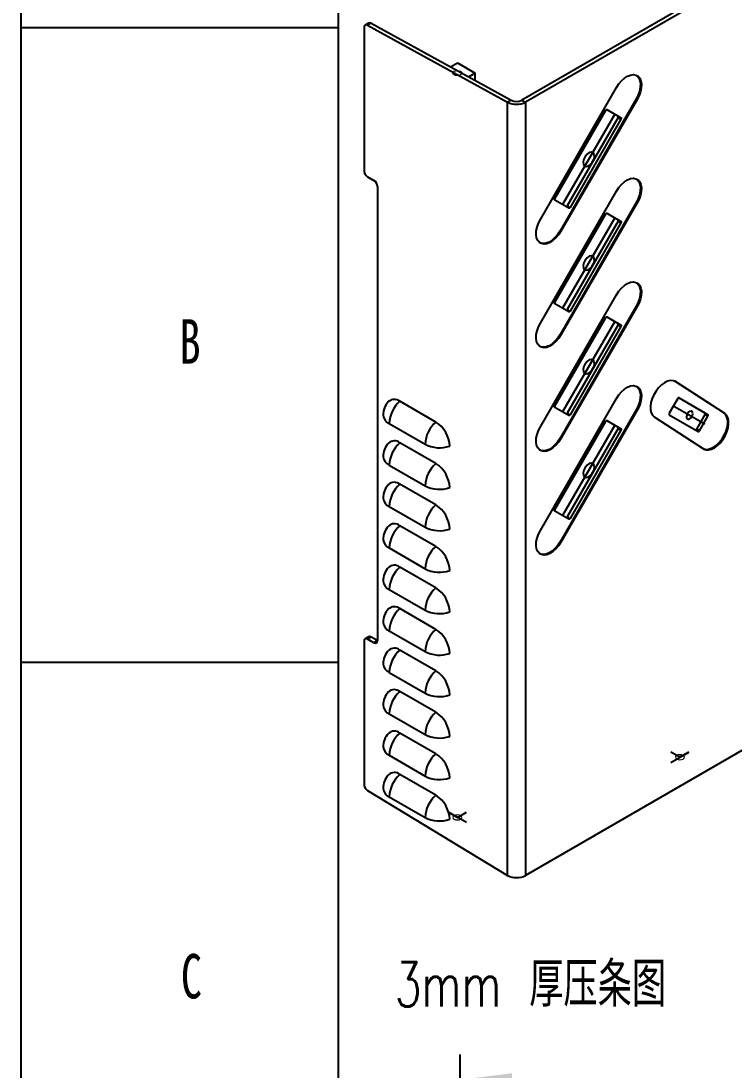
# Model space of a CAD drawing. Header units: millimetres. Extents: x 0 to 210, y 0 to 297.
# Drawn here: x 0 to 56.2, y 166.3 to 249 of the extents above; entities that cross this region are included whole.
import ezdxf

# ---------------------------------------------------------------- set-up
doc = ezdxf.new("R2010")
doc.units = ezdxf.units.MM
doc.linetypes.add('CENTERX2', pattern=[20.32, 12.7, -2.54, 2.54, -2.54])
doc.layers.add('图框', color=7, linetype='Continuous')
doc.layers.add('图纸格式', color=7, linetype='Continuous')
doc.styles.add('SLDTEXTSTYLE0', font='TXT', dxfattribs={"width": 0.7, "bigfont": 'bigfont'})
doc.styles.add('SLDTEXTSTYLE5', font='TXT', dxfattribs={"width": 0.7})
doc.dimstyles.new('SLDDIMSTYLE0', dxfattribs={"dimtxt": 3.5, "dimasz": 4.08, "dimexe": 0, "dimexo": 0.0625, "dimgap": 0.875, "dimtad": 2, "dimlfac": 5, "dimrnd": 1e-09, "dimzin": 12, "dimdsep": 46, "dimtxsty": 'SLDTEXTSTYLE5', "dimsah": 1, "dimcen": 0.09, "dimadec": 0, "dimazin": 3, "dimtfac": 1, "dimtofl": 0, "dimtmove": 0, "dimatfit": 3, "dimfxl": 0, "dimfrac": 2, "dimtolj": 1, "dimtzin": 12, "dimarcsym": 0})

# ---------------------------------------------------------------- blocks, each defined once
blk = doc.blocks.new('_D_39')
at = {"layer": '图纸格式'}
for p, q in [((34.608, 157.926), (34.608, 167.613)), ((106.408, 157.926), (106.408, 167.613)), ((34.608, 165.613), (106.408, 165.613))]:
    blk.add_line(p, q, dxfattribs=at)
for points in [[(34.608, 165.613), (38.688, 165.105), (38.688, 166.121)], [(106.408, 165.613), (102.328, 166.121), (102.328, 165.105)]]:
    blk.add_solid(points, dxfattribs=at)
at = {"layer": '图纸格式', "insert": (71.796, 170.124), "char_height": 3.5, "attachment_point": 1, "style": 'SLDTEXTSTYLE5'}
blk.add_mtext('359', dxfattribs=at)

msp = doc.modelspace()

# ---------------------------------------------------------------- linework, layer by layer
at = {"color": 7, "linetype": 'Continuous', "lineweight": 25}
for p, q in [((89.39316637, 271.60357352), (39.4711302, 242.78419548)), ((89.67600908, 271.4402919), (39.75397291, 242.62091386)), ((27.02605085, 248.50700946), (27.02605085, 237.2306829)), ((27.39175253, 248.853429), (27.10890981, 248.69014738)), ((27.58466741, 248.83760453), (27.3018247, 248.67432291)), ((27.3018247, 248.67432291), (38.33975935, 242.62091386)), ((27.58466741, 248.83760453), (38.62260206, 242.78419548)), ((33.83617816, 245.40915954), (34.37996137, 245.7230789)), ((34.37996137, 245.7230789), (35.79417493, 244.90667079)), ((35.79417493, 244.90667079), (35.28665966, 244.61368846)), ((35.79417493, 244.4167463), (35.79417493, 244.90667079)), ((35.79417493, 244.4167463), (35.72187483, 244.37500834)), ((40.92290027, 233.38457037), (46.92290027, 243.77687519)), ((38.62260206, 242.78419548), (38.33975935, 242.62091386)), ((38.33975935, 181.70696929), (38.33975935, 242.62091386)), ((39.4711302, 242.78419548), (39.75397291, 242.62091386)), ((39.75397291, 242.62091386), (39.75397291, 181.70696929)), ((48.47218959, 242.88218548), (42.47218959, 232.48988066)), ((48.54290027, 242.84136507), (42.54290027, 232.44906026)), ((48.47218959, 242.88218548), (48.54290027, 242.84136507)), ((42.05448663, 235.02352952), (46.06928663, 241.97736709)), ((46.1679566, 242.03582411), (47.05776051, 241.52198426)), ((46.16928663, 242.03509586), (47.26989254, 241.39952304)), ((47.05776051, 241.52198426), (47.26989254, 241.39952304)), ((47.05776051, 241.40650795), (43.04296051, 234.45267039)), ((47.26989254, 241.28404673), (43.25509254, 234.33020917)), ((47.26989254, 241.28404673), (47.05776051, 241.40650795)), ((27.30889356, 236.74078495), (27.80386831, 236.45504211)), ((28.08671102, 235.96514417), (28.08671102, 200.2006566)), ((40.92290027, 225.21916225), (46.92290027, 235.61146707)), ((43.15509254, 234.2724804), (42.05448663, 234.90805321)), ((48.47218959, 234.71677736), (42.47218959, 224.32447255)), ((48.54290027, 234.67595696), (42.54290027, 224.28365214)), ((43.04296051, 234.45267039), (43.25509254, 234.33020917)), ((48.47218959, 234.71677736), (48.54290027, 234.67595696)), ((42.05448663, 226.8581214), (46.06928663, 233.81195897)), ((46.1679566, 233.87041599), (47.05776051, 233.35657614)), ((46.16928663, 233.86968774), (47.26989254, 233.23411492)), ((47.05776051, 233.35657614), (47.26989254, 233.23411492)), ((42.47218959, 232.48988066), (42.54290027, 232.44906026)), ((47.05776051, 233.24109983), (43.04296051, 226.28726227)), ((47.26989254, 233.11863861), (43.25509254, 226.16480105)), ((47.26989254, 233.11863861), (47.05776051, 233.24109983)), ((40.92290027, 217.05375413), (46.92290027, 227.44605895)), ((43.15509254, 226.10707228), (42.05448663, 226.7426451)), ((48.47218959, 226.55136924), (42.47218959, 216.15906443)), ((48.54290027, 226.51054884), (42.54290027, 216.11824402)), ((43.04296051, 226.28726227), (43.25509254, 226.16480105)), ((48.47218959, 226.55136924), (48.54290027, 226.51054884)), ((42.05448663, 218.69271329), (46.06928663, 225.64655085)), ((47.05776051, 225.07569171), (43.04296051, 218.12185415)), ((46.1679566, 225.70500787), (47.05776051, 225.19116802)), ((46.16928663, 225.70427962), (47.26989254, 225.06870681)), ((47.05776051, 225.19116802), (47.26989254, 225.06870681)), ((47.26989254, 224.9532305), (47.05776051, 225.07569171)), ((42.47218959, 224.32447255), (42.54290027, 224.28365214)), ((47.26989254, 224.9532305), (43.25509254, 217.99939293)), ((55.37461744, 218.13557087), (51.50479327, 220.63697664)), ((51.51579899, 220.63149742), (51.56285205, 220.60433427)), ((55.44532812, 218.09475046), (51.56285205, 220.60433427)), ((40.92290027, 208.88834602), (46.92290027, 219.28065083)), ((51.73746035, 219.26423594), (51.07546035, 218.11761831)), ((53.91292832, 218.12339325), (51.83613032, 219.32269296)), ((54.12506035, 218.00093203), (51.83746035, 219.32196471)), ((32.6829051, 217.42137698), (29.85447797, 219.05419321)), ((43.15509254, 217.94166416), (42.05448663, 218.57723698)), ((48.47218959, 218.38596112), (42.47218959, 207.99365631)), ((48.47218959, 218.38596112), (48.54290027, 218.34514072)), ((48.54290027, 218.34514072), (42.54290027, 207.9528359)), ((43.04296051, 218.12185415), (43.25509254, 217.99939293)), ((46.1679566, 217.53959975), (47.05776051, 217.0257599)), ((46.16928663, 217.5388715), (47.26989254, 216.90329869)), ((49.89661395, 217.82668276), (53.77909002, 215.31709896)), ((51.07546035, 218.002142), (53.36306035, 216.68110932)), ((53.25092832, 216.86129931), (53.91292832, 218.00791694)), ((53.46306035, 216.73883809), (54.12506035, 217.88545573)), ((53.91292832, 218.12339325), (54.12506035, 218.00093203)), ((54.12506035, 217.88545573), (53.91292832, 218.00791694)), ((55.37461744, 218.13557087), (55.44532812, 218.09475046)), ((29.00594983, 217.29936875), (31.83437696, 215.66655253)), ((42.05448663, 210.52730517), (46.06928663, 217.48114273)), ((47.05776051, 216.91028359), (43.04296051, 209.95644603)), ((47.26989254, 216.78782238), (43.25509254, 209.83398482)), ((47.05776051, 217.0257599), (47.26989254, 216.90329869)), ((47.26989254, 216.78782238), (47.05776051, 216.91028359)), ((53.25092832, 216.86129931), (53.46306035, 216.73883809)), ((42.47218959, 216.15906443), (42.54290027, 216.11824402)), ((32.6829051, 214.15521373), (29.85447797, 215.78802996)), ((29.00594983, 214.0332055), (31.83437696, 212.40038928)), ((32.6829051, 210.88905049), (29.85447797, 212.52186671)), ((29.00594983, 210.76704226), (31.83437696, 209.13422603)), ((89.67600908, 210.52634733), (39.75397291, 181.70696929)), ((43.15509254, 209.77625604), (42.05448663, 210.41182886)), ((43.04296051, 209.95644603), (43.25509254, 209.83398482)), ((32.6829051, 207.62288724), (29.85447797, 209.25570346)), ((42.47218959, 207.99365631), (42.54290027, 207.9528359)), ((29.00594983, 207.50087901), (31.83437696, 205.86806279)), ((32.6829051, 204.35672399), (29.85447797, 205.98954022)), ((29.00594983, 204.23471576), (31.83437696, 202.60189954)), ((32.6829051, 201.09056074), (29.85447797, 202.72337697)), ((27.02605085, 200.15973004), (27.02605085, 188.88340348)), ((27.39175253, 200.50614958), (27.10890981, 200.34286796)), ((27.59173627, 200.48634636), (27.30889356, 200.32306474)), ((27.80386831, 200.0373219), (27.30889356, 200.32306474)), ((28.08671102, 200.20060352), (27.59173627, 200.48634636)), ((28.08671102, 200.20060352), (27.80386831, 200.0373219)), ((29.00594983, 200.96855251), (31.83437696, 199.33573629)), ((32.6829051, 197.8243975), (29.85447797, 199.45721372)), ((29.00594983, 197.70238927), (31.83437696, 196.06957304)), ((32.6829051, 194.55823425), (29.85447797, 196.19105047)), ((29.00594983, 194.43622602), (31.83437696, 192.8034098)), ((32.6829051, 191.292071), (29.85447797, 192.92488723)), ((29.00594983, 191.17006277), (31.83437696, 189.53724655)), ((32.6829051, 188.02590775), (29.85447797, 189.65872398)), ((27.3018247, 188.39768832), (38.33975935, 181.70696929)), ((29.00594983, 187.90389952), (31.83437696, 186.2710833))]:
    msp.add_line(p, q, dxfattribs=at)
at = {"color": 7, "linetype": 'CENTERX2'}
for p, q in [((46.79030027, 241.67648904), (42.67550027, 234.5494464)), ((46.79030027, 233.51108093), (42.67550027, 226.38403828)), ((46.79030027, 225.34567281), (42.67550027, 218.21863016)), ((51.47717103, 218.65010672), (53.86477103, 217.2713265)), ((46.79030027, 217.18026469), (42.67550027, 210.05322205)), ((51.20925147, 190.60608934), (52.62346504, 191.42249745)), ((51.91635825, 191.01429339), (51.20925147, 191.42249745)), ((52.62346504, 191.42249745), (51.91635825, 191.01429339)), ((35.08706815, 185.87083644), (33.67285459, 186.68724455)), ((33.67285459, 186.68724455), (34.37996137, 186.2790405)), ((34.37996137, 186.2790405), (35.08706815, 186.68724455))]:
    msp.add_line(p, q, dxfattribs=at)
at = {"color": 7, "linetype": 'Continuous', "lineweight": 18, "flags": 128}
for points in [[(34.132474, 245.04954221), (34.24602217, 245.0933413), (34.37996137, 245.10872149), (34.51390057, 245.0933413), (34.62744874, 245.04954221), (34.70331921, 244.98399225), (34.72996137, 244.90667079), (34.70331921, 244.82934934), (34.62744874, 244.76379937), (34.51390057, 244.72000029), (34.37996137, 244.70462009), (34.24602217, 244.72000029), (34.132474, 244.76379937), (34.05660353, 244.82934934), (34.02996137, 244.90667079), (34.05660353, 244.98399225), (34.132474, 245.04954221)], [(51.66887088, 191.15716481), (51.59300042, 191.09161485), (51.56635825, 191.01429339), (51.59300042, 190.93697194), (51.66887088, 190.87142197), (51.78241905, 190.82762289), (51.91635825, 190.81224269), (52.05029746, 190.82762289), (52.16384563, 190.87142197), (52.23971609, 190.93697194), (52.26635825, 191.01429339), (52.23971609, 191.09161485), (52.16384563, 191.15716481), (52.05029746, 191.2009639), (51.91635825, 191.21634409), (51.78241905, 191.2009639), (51.66887088, 191.15716481)], [(34.132474, 186.42191192), (34.05660353, 186.35636195), (34.02996137, 186.2790405), (34.05660353, 186.20171904), (34.132474, 186.13616908), (34.24602217, 186.09236999), (34.37996137, 186.0769898), (34.51390057, 186.09236999), (34.62744874, 186.13616908), (34.70331921, 186.20171904), (34.72996137, 186.2790405), (34.70331921, 186.35636195), (34.62744874, 186.42191192), (34.51390057, 186.465711), (34.37996137, 186.4810912), (34.24602217, 186.465711), (34.132474, 186.42191192)]]:
    msp.add_lwpolyline(points, dxfattribs=at)
at = {"color": 7, "linetype": 'Continuous', "lineweight": 25, "flags": 128}
for points in [[(46.92290027, 243.77687519), (47.10900918, 244.05834564), (47.32238513, 244.30707135), (47.55370255, 244.51218179), (47.79285178, 244.66471267), (48.02938084, 244.75799766), (48.25295228, 244.78795974), (48.45379495, 244.75328943), (48.62313106, 244.655502), (48.75355981, 244.49887121), (48.83938084, 244.2902426), (48.87684337, 244.03873422), (48.86431009, 243.75533821), (48.80232877, 243.45244033), (48.69360829, 243.14327867), (48.54290027, 242.84136507)], [(48.50670732, 244.73119258), (48.55242038, 244.6963224), (48.68284913, 244.53969162), (48.76867016, 244.331063), (48.80613269, 244.07955463), (48.79359941, 243.79615862), (48.73161809, 243.49326074), (48.62289761, 243.18409907), (48.47218959, 242.88218548)], [(46.06928663, 241.97736709), (46.08000189, 241.9937076), (46.09222683, 242.00831056), (46.10549166, 242.02061477), (46.11928663, 242.0301474), (46.1330816, 242.0365421), (46.14634644, 242.03955314), (46.15857138, 242.03906481), (46.16928663, 242.03509586)], [(47.05776051, 241.40650795), (47.06655429, 241.42395807), (47.07308866, 241.44184719), (47.0771125, 241.45948785), (47.07847119, 241.47620212), (47.0771125, 241.49134769), (47.07308866, 241.50434252), (47.06655429, 241.51468722), (47.05776051, 241.52198426)], [(47.26989254, 241.39952304), (47.27868632, 241.39222601), (47.28522069, 241.3818813), (47.28924453, 241.36888648), (47.29060322, 241.35374091), (47.28924453, 241.33702663), (47.28522069, 241.31938598), (47.27868632, 241.30149685), (47.26989254, 241.28404673)], [(46.92290027, 235.61146707), (47.10900918, 235.89293752), (47.32238513, 236.14166323), (47.55370255, 236.34677368), (47.79285178, 236.49930456), (48.02938084, 236.59258954), (48.25295228, 236.62255162), (48.45379495, 236.58788131), (48.62313106, 236.49009388), (48.75355981, 236.33346309), (48.83938084, 236.12483448), (48.87684337, 235.87332611), (48.86431009, 235.5899301), (48.80232877, 235.28703221), (48.69360829, 234.97787055), (48.54290027, 234.67595696)], [(48.50670732, 236.56578446), (48.55242038, 236.53091428), (48.68284913, 236.3742835), (48.76867016, 236.16565489), (48.80613269, 235.91414651), (48.79359941, 235.6307505), (48.73161809, 235.32785262), (48.62289761, 235.01869096), (48.47218959, 234.71677736)], [(42.05448663, 234.90805321), (42.04569285, 234.91535025), (42.03915848, 234.92569495), (42.03513464, 234.93868978), (42.03377595, 234.95383535), (42.03513464, 234.97054962), (42.03915848, 234.98819028), (42.04569285, 235.0060794), (42.05448663, 235.02352952)], [(42.94429054, 234.39421337), (42.95367576, 234.39097267), (42.9659007, 234.39048433), (42.97916554, 234.39349537), (42.99296051, 234.39989008), (43.00675548, 234.4094227), (43.02002031, 234.42172692), (43.03224526, 234.43632987), (43.04296051, 234.45267039)], [(43.25509254, 234.33020917), (43.24437729, 234.31386866), (43.23215235, 234.2992657), (43.21888751, 234.28696149), (43.20509254, 234.27742886), (43.19129757, 234.27103415), (43.17803274, 234.26802311), (43.16580779, 234.26851145), (43.15509254, 234.2724804)], [(42.54290027, 232.44906026), (42.35679135, 232.1675898), (42.14341541, 231.9188641), (41.91209798, 231.71375365), (41.67294875, 231.56122277), (41.43641969, 231.46793779), (41.21284825, 231.43797571), (41.01200559, 231.47264602), (40.84266948, 231.57043345), (40.71224072, 231.72706423), (40.62641969, 231.93569285), (40.58895717, 232.18720122), (40.60149045, 232.47059723), (40.66347176, 232.77349511), (40.77219224, 233.08265678), (40.92290027, 233.38457037)], [(46.06928663, 233.81195897), (46.08000189, 233.82829948), (46.09222683, 233.84290244), (46.10549166, 233.85520665), (46.11928663, 233.86473928), (46.1330816, 233.87113398), (46.14634644, 233.87414503), (46.15857138, 233.87365669), (46.16928663, 233.86968774)], [(47.05776051, 233.24109983), (47.06655429, 233.25854995), (47.07308866, 233.27643907), (47.0771125, 233.29407973), (47.07847119, 233.31079401), (47.0771125, 233.32593957), (47.07308866, 233.3389344), (47.06655429, 233.3492791), (47.05776051, 233.35657614)], [(42.47218959, 232.48988066), (42.28608067, 232.20841021), (42.07270473, 231.95968451), (41.8413873, 231.75457406), (41.60223807, 231.60204318), (41.36570901, 231.5087582), (41.14213758, 231.47879612), (40.94129491, 231.51346642), (40.88838254, 231.53556328)], [(47.26989254, 233.23411492), (47.27868632, 233.22681789), (47.28522069, 233.21647319), (47.28924453, 233.20347836), (47.29060322, 233.18833279), (47.28924453, 233.17161852), (47.28522069, 233.15397786), (47.27868632, 233.13608873), (47.26989254, 233.11863861)], [(46.92290027, 227.44605895), (47.10900918, 227.7275294), (47.32238513, 227.97625511), (47.55370255, 228.18136556), (47.79285178, 228.33389644), (48.02938084, 228.42718142), (48.25295228, 228.4571435), (48.45379495, 228.42247319), (48.62313106, 228.32468576), (48.75355981, 228.16805498), (48.83938084, 227.95942636), (48.87684337, 227.70791799), (48.86431009, 227.42452198), (48.80232877, 227.12162409), (48.69360829, 226.81246243), (48.54290027, 226.51054884)], [(48.50670732, 228.40037634), (48.55242038, 228.36550616), (48.68284913, 228.20887538), (48.76867016, 228.00024677), (48.80613269, 227.74873839), (48.79359941, 227.46534238), (48.73161809, 227.1624445), (48.62289761, 226.85328284), (48.47218959, 226.55136924)], [(42.05448663, 226.7426451), (42.04569285, 226.74994213), (42.03915848, 226.76028683), (42.03513464, 226.77328166), (42.03377595, 226.78842723), (42.03513464, 226.8051415), (42.03915848, 226.82278216), (42.04569285, 226.84067129), (42.05448663, 226.8581214)], [(42.94429054, 226.22880525), (42.95367576, 226.22556455), (42.9659007, 226.22507621), (42.97916554, 226.22808725), (42.99296051, 226.23448196), (43.00675548, 226.24401458), (43.02002031, 226.2563188), (43.03224526, 226.27092175), (43.04296051, 226.28726227)], [(43.25509254, 226.16480105), (43.24437729, 226.14846054), (43.23215235, 226.13385758), (43.21888751, 226.12155337), (43.20509254, 226.11202074), (43.19129757, 226.10562603), (43.17803274, 226.10261499), (43.16580779, 226.10310333), (43.15509254, 226.10707228)], [(42.54290027, 224.28365214), (42.35679135, 224.00218169), (42.14341541, 223.75345598), (41.91209798, 223.54834553), (41.67294875, 223.39581465), (41.43641969, 223.30252967), (41.21284825, 223.27256759), (41.01200559, 223.3072379), (40.84266948, 223.40502533), (40.71224072, 223.56165611), (40.62641969, 223.77028473), (40.58895717, 224.0217931), (40.60149045, 224.30518911), (40.66347176, 224.608087), (40.77219224, 224.91724866), (40.92290027, 225.21916225)], [(46.06928663, 225.64655085), (46.08000189, 225.66289136), (46.09222683, 225.67749432), (46.10549166, 225.68979853), (46.11928663, 225.69933116), (46.1330816, 225.70572587), (46.14634644, 225.70873691), (46.15857138, 225.70824857), (46.16928663, 225.70427962)], [(47.05776051, 225.07569171), (47.06655429, 225.09314183), (47.07308866, 225.11103095), (47.0771125, 225.12867161), (47.07847119, 225.14538589), (47.0771125, 225.16053146), (47.07308866, 225.17352628), (47.06655429, 225.18387099), (47.05776051, 225.19116802)], [(47.26989254, 225.06870681), (47.27868632, 225.06140977), (47.28522069, 225.05106507), (47.28924453, 225.03807024), (47.29060322, 225.02292467), (47.28924453, 225.0062104), (47.28522069, 224.98856974), (47.27868632, 224.97068061), (47.26989254, 224.9532305)], [(42.47218959, 224.32447255), (42.28608067, 224.04300209), (42.07270473, 223.79427639), (41.8413873, 223.58916594), (41.60223807, 223.43663506), (41.36570901, 223.34335008), (41.14213758, 223.313388), (40.94129491, 223.3480583), (40.88838254, 223.37015516)], [(46.92290027, 219.28065083), (47.10900918, 219.56212129), (47.32238513, 219.81084699), (47.55370255, 220.01595744), (47.79285178, 220.16848832), (48.02938084, 220.2617733), (48.25295228, 220.29173538), (48.45379495, 220.25706507), (48.62313106, 220.15927764), (48.75355981, 220.00264686), (48.83938084, 219.79401824), (48.87684337, 219.54250987), (48.86431009, 219.25911386), (48.80232877, 218.95621598), (48.69360829, 218.64705431), (48.54290027, 218.34514072)], [(48.50670732, 220.23496822), (48.55242038, 220.20009804), (48.68284913, 220.04346726), (48.76867016, 219.83483865), (48.80613269, 219.58333027), (48.79359941, 219.29993426), (48.73161809, 218.99703638), (48.62289761, 218.68787472), (48.47218959, 218.38596112)], [(51.56285205, 220.60433427), (51.38118594, 220.67964388), (51.1710482, 220.69096376), (50.94162288, 220.63779916), (50.70293695, 220.52247363), (50.46542214, 220.35002746), (50.23945898, 220.12799737), (50.03492314, 219.86608713), (49.86075383, 219.57574349), (49.72456309, 219.26965585), (49.63230308, 218.96120171), (49.58800604, 218.663862), (49.59360794, 218.39063189), (49.64886395, 218.15345284), (49.75135913, 217.96269073), (49.89661395, 217.82668276)], [(51.83746035, 219.32196471), (51.8267451, 219.32593366), (51.81452016, 219.326422), (51.80125532, 219.32341096), (51.78746035, 219.31701625), (51.77366539, 219.30748363), (51.76040055, 219.29517941), (51.74817561, 219.28057646), (51.73746035, 219.26423594)], [(42.05448663, 218.57723698), (42.04569285, 218.58453401), (42.03915848, 218.59487872), (42.03513464, 218.60787354), (42.03377595, 218.62301911), (42.03513464, 218.63973339), (42.03915848, 218.65737404), (42.04569285, 218.67526317), (42.05448663, 218.69271329)], [(42.94429054, 218.06339713), (42.95367576, 218.06015643), (42.9659007, 218.05966809), (42.97916554, 218.06267913), (42.99296051, 218.06907384), (43.00675548, 218.07860647), (43.02002031, 218.09091068), (43.03224526, 218.10551363), (43.04296051, 218.12185415)], [(43.25509254, 217.99939293), (43.24437729, 217.98305242), (43.23215235, 217.96844946), (43.21888751, 217.95614525), (43.20509254, 217.94661262), (43.19129757, 217.94021792), (43.17803274, 217.93720688), (43.16580779, 217.93769521), (43.15509254, 217.94166416)], [(46.06928663, 217.48114273), (46.08000189, 217.49748324), (46.09222683, 217.5120862), (46.10549166, 217.52439041), (46.11928663, 217.53392304), (46.1330816, 217.54031775), (46.14634644, 217.54332879), (46.15857138, 217.54284045), (46.16928663, 217.5388715)], [(51.07546035, 218.11761831), (51.06666657, 218.10016819), (51.06013221, 218.08227907), (51.05610836, 218.06463841), (51.05474968, 218.04792413), (51.05610836, 218.03277857), (51.06013221, 218.01978374), (51.06666657, 218.00943904), (51.07546035, 218.002142)], [(53.76643812, 215.32527698), (53.89004545, 215.28260975), (54.10018318, 215.27128987), (54.32960851, 215.32445447), (54.56829444, 215.43977999), (54.80580925, 215.61222617), (55.03177241, 215.83425626), (55.23630824, 216.0961665), (55.41047755, 216.38651014), (55.5466683, 216.69259778), (55.6389283, 217.00105192), (55.68322535, 217.29839163), (55.67762345, 217.57162174), (55.62236743, 217.80880079), (55.51987225, 217.9995629), (55.37461744, 218.13557087)], [(53.77909002, 215.31709896), (53.96075613, 215.24178934), (54.17089386, 215.23046946), (54.40031919, 215.28363406), (54.63900512, 215.39895959), (54.87651993, 215.57140576), (55.10248309, 215.79343585), (55.30701892, 216.05534609), (55.48118823, 216.34568973), (55.61737898, 216.65177737), (55.70963898, 216.96023151), (55.75393603, 217.25757122), (55.74833413, 217.53080134), (55.69307811, 217.76798038), (55.59058293, 217.9587425), (55.44532812, 218.09475046)], [(53.91292832, 218.00791694), (53.9217221, 218.02536706), (53.92825647, 218.04325618), (53.93228031, 218.06089684), (53.933639, 218.07761112), (53.93228031, 218.09275669), (53.92825647, 218.10575151), (53.9217221, 218.11609622), (53.91292832, 218.12339325)], [(54.12506035, 217.88545573), (54.13385413, 217.90290584), (54.1403885, 217.92079497), (54.14441235, 217.93843563), (54.14577103, 217.9551499), (54.14441235, 217.97029547), (54.1403885, 217.9832903), (54.13385413, 217.993635), (54.12506035, 218.00093203)], [(42.54290027, 216.11824402), (42.35679135, 215.83677357), (42.14341541, 215.58804786), (41.91209798, 215.38293741), (41.67294875, 215.23040653), (41.43641969, 215.13712155), (41.21284825, 215.10715947), (41.01200559, 215.14182978), (40.84266948, 215.23961721), (40.71224072, 215.396248), (40.62641969, 215.60487661), (40.58895717, 215.85638498), (40.60149045, 216.13978099), (40.66347176, 216.44267888), (40.77219224, 216.75184054), (40.92290027, 217.05375413)], [(47.05776051, 216.91028359), (47.06655429, 216.92773371), (47.07308866, 216.94562284), (47.0771125, 216.96326349), (47.07847119, 216.97997777), (47.0771125, 216.99512334), (47.07308866, 217.00811816), (47.06655429, 217.01846287), (47.05776051, 217.0257599)], [(47.26989254, 216.90329869), (47.27868632, 216.89600165), (47.28522069, 216.88565695), (47.28924453, 216.87266212), (47.29060322, 216.85751655), (47.28924453, 216.84080228), (47.28522069, 216.82316162), (47.27868632, 216.8052725), (47.26989254, 216.78782238)], [(53.15225835, 216.80284229), (53.16164357, 216.79960159), (53.17386852, 216.79911325), (53.18713335, 216.80212429), (53.20092832, 216.808519), (53.21472329, 216.81805163), (53.22798813, 216.83035584), (53.24021307, 216.8449588), (53.25092832, 216.86129931)], [(53.36306035, 216.68110932), (53.37377561, 216.67714037), (53.38600055, 216.67665204), (53.39926539, 216.67966308), (53.41306035, 216.68605778), (53.42685532, 216.69559041), (53.44012016, 216.70789462), (53.4523451, 216.72249758), (53.46306035, 216.73883809)], [(42.47218959, 216.15906443), (42.28608067, 215.87759397), (42.07270473, 215.62886827), (41.8413873, 215.42375782), (41.60223807, 215.27122694), (41.36570901, 215.17794196), (41.14213758, 215.14797988), (40.94129491, 215.18265018), (40.88838254, 215.20474704)], [(42.05448663, 210.41182886), (42.04569285, 210.41912589), (42.03915848, 210.4294706), (42.03513464, 210.44246542), (42.03377595, 210.45761099), (42.03513464, 210.47432527), (42.03915848, 210.49196593), (42.04569285, 210.50985505), (42.05448663, 210.52730517)], [(42.94429054, 209.89798901), (42.95367576, 209.89474831), (42.9659007, 209.89425997), (42.97916554, 209.89727101), (42.99296051, 209.90366572), (43.00675548, 209.91319835), (43.02002031, 209.92550256), (43.03224526, 209.94010552), (43.04296051, 209.95644603)], [(43.25509254, 209.83398482), (43.24437729, 209.8176443), (43.23215235, 209.80304134), (43.21888751, 209.79073713), (43.20509254, 209.7812045), (43.19129757, 209.7748098), (43.17803274, 209.77179876), (43.16580779, 209.77228709), (43.15509254, 209.77625604)], [(42.54290027, 207.9528359), (42.35679135, 207.67136545), (42.14341541, 207.42263974), (41.91209798, 207.2175293), (41.67294875, 207.06499842), (41.43641969, 206.97171343), (41.21284825, 206.94175135), (41.01200559, 206.97642166), (40.84266948, 207.07420909), (40.71224072, 207.23083988), (40.62641969, 207.43946849), (40.58895717, 207.69097686), (40.60149045, 207.97437288), (40.66347176, 208.27727076), (40.77219224, 208.58643242), (40.92290027, 208.88834602)], [(42.47218959, 207.99365631), (42.28608067, 207.71218585), (42.07270473, 207.46346015), (41.8413873, 207.2583497), (41.60223807, 207.10581882), (41.36570901, 207.01253384), (41.14213758, 206.98257176), (40.94129491, 207.01724207), (40.88838254, 207.03933892)]]:
    msp.add_lwpolyline(points, dxfattribs=at)
at = {"color": 7, "linetype": 'Continuous', "flags": 128}
for points in [[(45.15512952, 238.50578205), (45.07358923, 238.6339496), (44.94018213, 238.68280239), (44.77521824, 238.64490302), (44.60381183, 238.52602131), (44.45205796, 238.34425595), (44.34305979, 238.12727905), (44.29341129, 237.90812337), (44.31067101, 237.7201534), (44.3922113, 237.59198584), (44.52561841, 237.54313305), (44.69058229, 237.58103243), (44.8619887, 237.69991413), (45.01374257, 237.8816795), (45.12274075, 238.0986564), (45.17238924, 238.31781207), (45.15512952, 238.50578205)], [(45.15512952, 230.34037393), (45.07358923, 230.46854149), (44.94018213, 230.51739427), (44.77521824, 230.4794949), (44.60381183, 230.3606132), (44.45205796, 230.17884783), (44.34305979, 229.96187093), (44.29341129, 229.74271526), (44.31067101, 229.55474528), (44.3922113, 229.42657772), (44.52561841, 229.37772494), (44.69058229, 229.41562431), (44.8619887, 229.53450601), (45.01374257, 229.71627138), (45.12274075, 229.93324828), (45.17238924, 230.15240395), (45.15512952, 230.34037393)], [(45.15512952, 222.17496581), (45.07358923, 222.30313337), (44.94018213, 222.35198615), (44.77521824, 222.31408678), (44.60381183, 222.19520508), (44.45205796, 222.01343971), (44.34305979, 221.79646281), (44.29341129, 221.57730714), (44.31067101, 221.38933716), (44.3922113, 221.2611696), (44.52561841, 221.21231682), (44.69058229, 221.25021619), (44.8619887, 221.36909789), (45.01374257, 221.55086326), (45.12274075, 221.76784016), (45.17238924, 221.98699583), (45.15512952, 222.17496581)], [(45.15512952, 214.00955769), (45.07358923, 214.13772525), (44.94018213, 214.18657804), (44.77521824, 214.14867866), (44.60381183, 214.02979696), (44.45205796, 213.84803159), (44.34305979, 213.63105469), (44.29341129, 213.41189902), (44.31067101, 213.22392904), (44.3922113, 213.09576148), (44.52561841, 213.0469087), (44.69058229, 213.08480807), (44.8619887, 213.20368977), (45.01374257, 213.38545514), (45.12274075, 213.60243204), (45.17238924, 213.82158772), (45.15512952, 214.00955769)]]:
    msp.add_lwpolyline(points, dxfattribs=at)
at = {"color": 7, "linetype": 'CENTERX2', "flags": 128}
msp.add_lwpolyline([(52.91136056, 218.18435921), (52.86493689, 218.25732938), (52.78898367, 218.28514294), (52.6950641, 218.26356553), (52.59747658, 218.19588212), (52.51107792, 218.09239689), (52.44902154, 217.96886454), (52.42075496, 217.84409173), (52.43058151, 217.73707401), (52.47700518, 217.66410384), (52.55295839, 217.63629028), (52.64687796, 217.65786769), (52.74446549, 217.7255511), (52.83086414, 217.82903633), (52.89292052, 217.95256869), (52.92118711, 218.07734149), (52.91136056, 218.18435921)], dxfattribs=at)
at = {"color": 7, "linetype": 'Continuous', "lineweight": 25}
for centre, radius, start, end in [((27.19723231, 248.53578857), 0.17358378, 52.9474670938, 189.5433504201), ((27.47420843, 248.67482513), 0.19671889, 55.8399364333, 114.7813140175), ((39.04686613, 243.98562494), 1.53702191, 242.6096722366, 297.3903277634), ((39.04686613, 243.60302213), 0.92221314, 242.6096722366, 297.3903277634), ((27.64013729, 237.25862724), 0.61472192, 182.6054784857, 237.39452166), ((27.47262458, 235.93719982), 0.61472192, 2.6054784857, 57.39452166), ((29.41917601, 218.50948675), 0.69727535, 51.3699127363, 132.1203480302), ((30.13732068, 217.95249524), 1.6, 137.8273547607, 180), ((31.51032959, 217.17096146), 2.50766951, 131.3238954781, 177.0648385828), ((29.32518027, 218.02310977), 0.79101778, 185.1216392392, 246.1985017184), ((34.33875671, 215.53814524), 2.50766951, 131.3238954781, 177.0648385828), ((31.40000365, 215.41578242), 2.38080777, 2.6054784857, 57.39452166), ((29.41917601, 215.24332351), 0.69727535, 51.3699127363, 132.1203480302), ((30.13732068, 214.68633199), 1.6, 137.8273547607, 180), ((31.51032959, 213.90479821), 2.50766951, 131.3238954781, 177.0648385828), ((32.9753551, 217.89996834), 2.50798272, 242.9390163377, 288.6735504161), ((29.32518027, 214.75694652), 0.79101778, 185.1216392392, 246.1985017184), ((34.33875671, 212.27198199), 2.50766951, 131.3238954781, 177.0648385828), ((31.40000365, 212.14961918), 2.38080777, 2.6054784857, 57.39452166), ((29.41917601, 211.97716026), 0.69727535, 51.3699127363, 132.1203480302), ((30.13732068, 211.42016875), 1.6, 137.8273547607, 180), ((31.51032959, 210.63863497), 2.50766951, 131.3238954781, 177.0648385828), ((32.9753551, 214.63380509), 2.50798272, 242.9390163377, 288.6735504161), ((29.32518027, 211.49078328), 0.79101778, 185.1216392392, 246.1985017184), ((34.33875671, 209.00581874), 2.50766951, 131.3238954781, 177.0648385828), ((31.40000365, 208.88345593), 2.38080777, 2.6054784857, 57.39452166), ((29.41917601, 208.71099701), 0.69727535, 51.3699127363, 132.1203480302), ((30.13732068, 208.1540055), 1.6, 137.8273547607, 180), ((31.51032959, 207.37247172), 2.50766951, 131.3238954781, 177.0648385828), ((32.9753551, 211.36764185), 2.50798272, 242.9390163377, 288.6735504161), ((29.32518027, 208.22462003), 0.79101778, 185.1216392392, 246.1985017184), ((34.33875671, 205.73965549), 2.50766951, 131.3238954781, 177.0648385828), ((31.40000365, 205.61729268), 2.38080777, 2.6054784857, 57.39452166), ((30.13732068, 204.88784225), 1.6, 137.8273547607, 180), ((29.41917601, 205.44483376), 0.69727535, 51.3699127363, 132.1203480302), ((31.51032959, 204.10630847), 2.50766951, 131.3238954781, 177.0648385828), ((32.9753551, 208.1014786), 2.50798272, 242.9390163377, 288.6735504161), ((29.32518027, 204.95845678), 0.79101778, 185.1216392392, 246.1985017184), ((34.33875671, 202.47349225), 2.50766951, 131.3238954781, 177.0648385828), ((31.40000365, 202.35112943), 2.38080777, 2.6054784857, 57.39452166), ((30.13732068, 201.621679), 1.6, 137.8273547607, 180), ((29.41917601, 202.17867052), 0.69727535, 51.3699127363, 132.1203480302), ((31.51032959, 200.84014522), 2.50766951, 131.3238954781, 177.0648385828), ((32.9753551, 204.83531535), 2.50798272, 242.9390163377, 288.6735504161), ((29.32518027, 201.69229353), 0.79101778, 185.1216392392, 246.1985017184), ((34.33875671, 199.207329), 2.50766951, 131.3238954781, 177.0648385828), ((31.40000365, 199.08496619), 2.38080777, 2.6054784857, 57.39452166), ((27.19848059, 200.18770092), 0.17468368, 50.7967147643, 189.2140369905), ((27.47456825, 200.32279383), 0.20119089, 54.3824225248, 114.3071190461), ((27.91428127, 200.17268573), 0.17468368, 230.7967147643, 9.2140369905), ((30.13732068, 198.35551576), 1.6, 137.8273547607, 180), ((29.41917601, 198.91250727), 0.69727535, 51.3699127363, 132.1203480302), ((31.51032959, 197.57398198), 2.50766951, 131.3238954781, 177.0648385828), ((32.9753551, 201.5691521), 2.50798272, 242.9390163377, 288.6735504161), ((29.32518027, 198.42613029), 0.79101778, 185.1216392392, 246.1985017184), ((34.33875671, 195.94116575), 2.50766951, 131.3238954781, 177.0648385828), ((31.40000365, 195.81880294), 2.38080777, 2.6054784857, 57.39452166), ((30.13732068, 195.08935251), 1.6, 137.8273547607, 180), ((29.41917601, 195.64634402), 0.69727535, 51.3699127363, 132.1203480302), ((31.51032959, 194.30781873), 2.50766951, 131.3238954781, 177.0648385828), ((32.9753551, 198.30298886), 2.50798272, 242.9390163377, 288.6735504161), ((29.32518027, 195.15996704), 0.79101778, 185.1216392392, 246.1985017184), ((34.33875671, 192.6750025), 2.50766951, 131.3238954781, 177.0648385828), ((31.40000365, 192.55263969), 2.38080777, 2.6054784857, 57.39452166), ((30.13732068, 191.82318926), 1.6, 137.8273547607, 180), ((29.41917601, 192.38018077), 0.69727535, 51.3699127363, 132.1203480302), ((31.51032959, 191.04165548), 2.50766951, 131.3238954781, 177.0648385828), ((32.9753551, 195.03682561), 2.50798272, 242.9390163377, 288.6735504161), ((29.32518027, 191.89380379), 0.79101778, 185.1216392392, 246.1985017184), ((34.33875671, 189.40883926), 2.50766951, 131.3238954781, 177.0648385828), ((31.40000365, 189.28647644), 2.38080777, 2.6054784857, 57.39452166), ((30.13732068, 188.55702601), 1.6, 137.8273547607, 180), ((29.41917601, 189.11401753), 0.69727535, 51.3699127363, 132.1203480302), ((31.51032959, 187.77549223), 2.50766951, 131.3238954781, 177.0648385828), ((32.9753551, 191.77066236), 2.50798272, 242.9390163377, 288.6735504161), ((27.64232106, 188.91215694), 0.61694063, 182.6713253975, 236.5017806987), ((29.32518027, 188.62764054), 0.79101778, 185.1216392392, 246.1985017184), ((34.33875671, 186.14267601), 2.50766951, 131.3238954781, 177.0648385828), ((31.40000365, 186.0203132), 2.38080777, 2.6054784857, 57.39452166), ((32.9753551, 188.50449911), 2.50798272, 242.9390163377, 288.6735504161), ((39.04686613, 183.07168038), 1.53702191, 242.6096722366, 297.3903277634)]:
    msp.add_arc(centre, radius, start, end, dxfattribs=at)
at = {"layer": '图框'}
for p, q in [((0, 297), (0, 0)), ((0, 248.5), (25, 248.5)), ((0, 198.5), (25, 198.5))]:
    msp.add_line(p, q, dxfattribs=at)
at = {"layer": '图框', "lineweight": 25}
msp.add_line((25, 292), (25, 5), dxfattribs=at)

# ---------------------------------------------------------------- texts
at = {"layer": '图框', "char_height": 3.5, "attachment_point": 2, "style": 'SLDTEXTSTYLE5'}
for s, insert in [('B', (13.32031252, 225.52069777)), ('C', (13.42725694, 175.52069777))]:
    msp.add_mtext(s, dxfattribs=dict(at, insert=insert))
at = {"layer": '图纸格式', "insert": (29.46028383, 174.88131864), "char_height": 3.5, "attachment_point": 1, "style": 'SLDTEXTSTYLE0'}
msp.add_mtext('3mm 厚压条图', dxfattribs=at)

# ---------------------------------------------------------------- dimensions: what is measured, and where the dimension line sits
at = {"layer": '图纸格式'}
dim = msp.add_linear_dim(base=(106.40793144, 165.61267501), p1=(34.60751082, 157.92648401), p2=(106.40793144, 157.92648401), dimstyle='SLDDIMSTYLE0', dxfattribs=at)
dim.commit()
dim.dimension.update_dxf_attribs({"geometry": '_D_39', "text_midpoint": (74.09785445, 165.61267501), "dimtype": 160})

doc.saveas('drawing.dxf')
